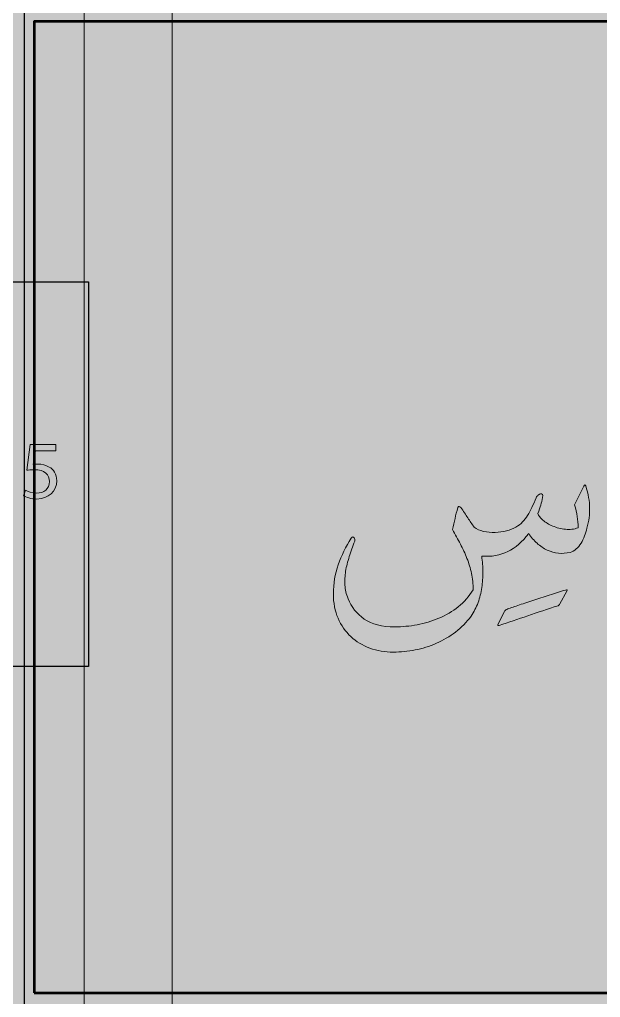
# Model space of a CAD drawing. Header units: inches. Extents: x -1481 to -429, y -1676 to -696.
# Drawn here: x -912.55 to -893.09, y -1240.95 to -1208.21 of the extents above; entities that cross this region are included whole.
import ezdxf

# ---------------------------------------------------------------- set-up
doc = ezdxf.new("R2010")
doc.units = ezdxf.units.IN
doc.header["$MEASUREMENT"] = 0
doc.layers.add('Layer 1', color=7, linetype='Continuous')
picture_1 = doc.add_image_def('image3.png', size_in_pixel=(53, 195))

# ---------------------------------------------------------------- blocks, each defined once
blk = doc.blocks.new('block 75')
at = {"layer": 'Layer 1', "true_color": 0x009344}
h = blk.add_hatch(color=114, dxfattribs=at)
h.dxf.hatch_style = 2
h.paths.add_polyline_path([(-693.785, -1296.171), (-933.785, -1296.171), (-933.785, -1006.171), (-693.785, -1006.171)])
blk = doc.blocks.new('block 141')
at = {"layer": 'Layer 1', "lineweight": 0}
blk.add_lwpolyline([(-910.384, -1110.533), (-756.319, -1110.533), (-756.319, -1273.233), (-910.384, -1273.233), (-910.384, -1110.533)], dxfattribs=at)
at = {"layer": 'Layer 1', "color": 40, "lineweight": 30, "true_color": 0xf9a01b}
blk.add_open_spline([(-895.945, -1087.043), (-895.945, -1087.043), (-873.329, -1087.043), (-873.329, -1087.043), (-873.329, -1087.043), (-873.329, -1290.172), (-873.329, -1290.172), (-873.329, -1290.172), (-912.392, -1290.172), (-912.392, -1290.172), (-912.392, -1290.172), (-912.392, -1102.669), (-912.392, -1102.669), (-912.392, -1094.039), (-905.028, -1087.043), (-895.945, -1087.043)], degree=3, knots=[0, 0, 0, 0, 1, 1, 1, 2, 2, 2, 3, 3, 3, 4, 4, 4, 5, 5, 5, 5], dxfattribs=at)
blk = doc.blocks.new('block 140')
at = {"layer": 'Layer 1', "true_color": 0x49c6ea}
h = blk.add_hatch(color=133, dxfattribs=at)
h.dxf.hatch_style = 2
h.paths.add_polyline_path([(-919.173, -1282.809), (-748.857, -1282.809), (-748.857, -1065.618), (-919.173, -1065.618)])
h = blk.add_hatch(color=133, dxfattribs=at)
h.dxf.hatch_style = 2
h.paths.add_polyline_path([(-907.435, -1277.731), (-761.338, -1277.731), (-761.338, -1076.165), (-907.435, -1076.165)])
at = {"layer": 'Layer 1', "true_color": 0xffed96}
h = blk.add_hatch(color=41, dxfattribs=at)
h.dxf.hatch_style = 2
h.paths.add_polyline_path([(-912.062, -1240.799), (-756.36, -1240.799), (-756.36, -1208.274), (-912.062, -1208.274)])
at = {"layer": 'Layer 1', "lineweight": 0}
for points in [[(-907.435, -1277.731), (-761.338, -1277.731), (-761.338, -1076.165), (-907.435, -1076.165), (-907.435, -1277.731)], [(-912.062, -1240.799), (-756.36, -1240.799), (-756.36, -1208.274), (-912.062, -1208.274), (-912.062, -1240.799)]]:
    blk.add_lwpolyline(points, dxfattribs=at)
at = {"layer": 'Layer 1', "color": 44, "lineweight": 53, "true_color": 0xaf7e09}
blk.add_lwpolyline([(-912.062, -1240.799), (-756.36, -1240.799), (-756.36, -1208.274), (-912.062, -1208.274), (-912.062, -1240.799)], dxfattribs=at)
at = {"layer": 'Layer 1'}
blk.add_blockref('block 141', (0, 0), dxfattribs=at)
blk = doc.blocks.new('block 199')
at = {"layer": 'Layer 1', "true_color": 0x231f20}
h = blk.add_hatch(color=250, dxfattribs=at)
h.dxf.hatch_style = 2
edge = h.paths.add_edge_path()
edge.add_spline(control_points=[(-894.508, -1227.837), (-894.851, -1227.947), (-895.188, -1228.06), (-895.521, -1228.174), (-895.853, -1228.288), (-896.171, -1228.395), (-896.476, -1228.495), (-896.532, -1228.513), (-896.546, -1228.495), (-896.518, -1228.442), (-896.518, -1228.442), (-896.303, -1228.035), (-896.303, -1228.035), (-896.292, -1228.014), (-896.283, -1227.997), (-896.274, -1227.987), (-896.265, -1227.976), (-896.25, -1227.967), (-896.229, -1227.96), (-896.135, -1227.924), (-896.011, -1227.881), (-895.857, -1227.829), (-895.703, -1227.777), (-895.536, -1227.722), (-895.355, -1227.663), (-895.175, -1227.604), (-894.991, -1227.544), (-894.802, -1227.483), (-894.613, -1227.423), (-894.433, -1227.366), (-894.261, -1227.312), (-894.233, -1227.301), (-894.216, -1227.299), (-894.209, -1227.304), (-894.202, -1227.309), (-894.205, -1227.326), (-894.219, -1227.355), (-894.219, -1227.355), (-894.445, -1227.773), (-894.445, -1227.773), (-894.455, -1227.787), (-894.465, -1227.8), (-894.474, -1227.813), (-894.482, -1227.825), (-894.494, -1227.833), (-894.508, -1227.837)], knot_values=[0, 0, 0, 0, 1, 1, 1, 2, 2, 2, 3, 3, 3, 4, 4, 4, 5, 5, 5, 6, 6, 6, 7, 7, 7, 8, 8, 8, 9, 9, 9, 10, 10, 10, 11, 11, 11, 12, 12, 12, 13, 13, 13, 14, 14, 14, 15, 15, 15, 15], degree=3, periodic=1)
at = {"layer": 'Layer 1', "lineweight": 0}
blk.add_open_spline([(-894.508, -1227.837), (-894.851, -1227.947), (-895.188, -1228.06), (-895.521, -1228.174), (-895.853, -1228.288), (-896.171, -1228.395), (-896.476, -1228.495), (-896.532, -1228.513), (-896.546, -1228.495), (-896.518, -1228.442), (-896.518, -1228.442), (-896.303, -1228.035), (-896.303, -1228.035), (-896.292, -1228.014), (-896.283, -1227.997), (-896.274, -1227.987), (-896.265, -1227.976), (-896.25, -1227.967), (-896.229, -1227.96), (-896.135, -1227.924), (-896.011, -1227.881), (-895.857, -1227.829), (-895.703, -1227.777), (-895.536, -1227.722), (-895.355, -1227.663), (-895.175, -1227.604), (-894.991, -1227.544), (-894.802, -1227.483), (-894.613, -1227.423), (-894.433, -1227.366), (-894.261, -1227.312), (-894.233, -1227.301), (-894.216, -1227.299), (-894.209, -1227.304), (-894.202, -1227.309), (-894.205, -1227.326), (-894.219, -1227.355), (-894.219, -1227.355), (-894.445, -1227.773), (-894.445, -1227.773), (-894.455, -1227.787), (-894.465, -1227.8), (-894.474, -1227.813), (-894.482, -1227.825), (-894.494, -1227.833), (-894.508, -1227.837)], degree=3, knots=[0, 0, 0, 0, 1, 1, 1, 2, 2, 2, 3, 3, 3, 4, 4, 4, 5, 5, 5, 6, 6, 6, 7, 7, 7, 8, 8, 8, 9, 9, 9, 10, 10, 10, 11, 11, 11, 12, 12, 12, 13, 13, 13, 14, 14, 14, 15, 15, 15, 15], dxfattribs=at)
blk = doc.blocks.new('block 211')
at = {"layer": 'Layer 1', "lineweight": 0}
blk.add_lwpolyline([(-913.727, -1229.871), (-910.245, -1229.871), (-910.245, -1216.995), (-913.727, -1216.995), (-913.727, -1229.871)], dxfattribs=at)
at = {"layer": 'Layer 1'}
image = blk.add_image(picture_1, insert=(-913.727, -1229.871), size_in_units=(3.483, 12.876), dxfattribs=at)
blk = doc.blocks.new('block 212')
at = {"layer": 'Layer 1', "true_color": 0x231f20}
h = blk.add_hatch(color=250, dxfattribs=at)
h.dxf.hatch_style = 2
edge = h.paths.add_edge_path()
edge.add_spline(control_points=[(-911.338, -1222.647), (-911.338, -1222.647), (-912.021, -1222.647), (-912.021, -1222.647), (-912.021, -1222.647), (-912.09, -1223.107), (-912.09, -1223.107), (-912.049, -1223.102), (-912.01, -1223.096), (-911.944, -1223.096), (-911.806, -1223.096), (-911.669, -1223.126), (-911.558, -1223.193), (-911.418, -1223.272), (-911.302, -1223.427), (-911.302, -1223.653), (-911.302, -1224.003), (-911.58, -1224.265), (-911.969, -1224.265), (-912.165, -1224.265), (-912.33, -1224.21), (-912.415, -1224.154), (-912.415, -1224.154), (-912.355, -1223.97), (-912.355, -1223.97), (-912.28, -1224.014), (-912.134, -1224.069), (-911.972, -1224.069), (-911.743, -1224.069), (-911.547, -1223.92), (-911.547, -1223.68), (-911.55, -1223.449), (-911.704, -1223.283), (-912.063, -1223.283), (-912.165, -1223.283), (-912.245, -1223.294), (-912.311, -1223.303), (-912.311, -1223.303), (-912.195, -1222.443), (-912.195, -1222.443), (-912.195, -1222.443), (-911.338, -1222.443), (-911.338, -1222.443), (-911.338, -1222.443), (-911.338, -1222.647), (-911.338, -1222.647)], knot_values=[0, 0, 0, 0, 1, 1, 1, 2, 2, 2, 3, 3, 3, 4, 4, 4, 5, 5, 5, 6, 6, 6, 7, 7, 7, 8, 8, 8, 9, 9, 9, 10, 10, 10, 11, 11, 11, 12, 12, 12, 13, 13, 13, 14, 14, 14, 15, 15, 15, 15], degree=3, periodic=1)
at = {"layer": 'Layer 1', "lineweight": 0}
blk.add_open_spline([(-911.338, -1222.647), (-911.338, -1222.647), (-912.021, -1222.647), (-912.021, -1222.647), (-912.021, -1222.647), (-912.09, -1223.107), (-912.09, -1223.107), (-912.049, -1223.102), (-912.01, -1223.096), (-911.944, -1223.096), (-911.806, -1223.096), (-911.669, -1223.126), (-911.558, -1223.193), (-911.418, -1223.272), (-911.302, -1223.427), (-911.302, -1223.653), (-911.302, -1224.003), (-911.58, -1224.265), (-911.969, -1224.265), (-912.165, -1224.265), (-912.33, -1224.21), (-912.415, -1224.154), (-912.415, -1224.154), (-912.355, -1223.97), (-912.355, -1223.97), (-912.28, -1224.014), (-912.134, -1224.069), (-911.972, -1224.069), (-911.743, -1224.069), (-911.547, -1223.92), (-911.547, -1223.68), (-911.55, -1223.449), (-911.704, -1223.283), (-912.063, -1223.283), (-912.165, -1223.283), (-912.245, -1223.294), (-912.311, -1223.303), (-912.311, -1223.303), (-912.195, -1222.443), (-912.195, -1222.443), (-912.195, -1222.443), (-911.338, -1222.443), (-911.338, -1222.443), (-911.338, -1222.443), (-911.338, -1222.647), (-911.338, -1222.647)], degree=3, knots=[0, 0, 0, 0, 1, 1, 1, 2, 2, 2, 3, 3, 3, 4, 4, 4, 5, 5, 5, 6, 6, 6, 7, 7, 7, 8, 8, 8, 9, 9, 9, 10, 10, 10, 11, 11, 11, 12, 12, 12, 13, 13, 13, 14, 14, 14, 15, 15, 15, 15], dxfattribs=at)
blk = doc.blocks.new('block 139')
at = {"layer": 'Layer 1', "true_color": 0x231f20}
h = blk.add_hatch(color=250, dxfattribs=at)
h.dxf.hatch_style = 2
edge = h.paths.add_edge_path()
edge.add_spline(control_points=[(-897.318, -1225.21), (-897.234, -1225.274), (-897.129, -1225.32), (-897.003, -1225.347), (-896.877, -1225.373), (-896.748, -1225.385), (-896.617, -1225.381), (-896.486, -1225.378), (-896.358, -1225.361), (-896.234, -1225.331), (-896.11, -1225.3), (-896.006, -1225.258), (-895.922, -1225.205), (-895.754, -1225.105), (-895.622, -1224.975), (-895.528, -1224.814), (-895.434, -1224.653), (-895.337, -1224.455), (-895.239, -1224.22), (-895.225, -1224.184), (-895.204, -1224.155), (-895.176, -1224.131), (-895.148, -1224.108), (-895.121, -1224.095), (-895.095, -1224.091), (-895.069, -1224.088), (-895.048, -1224.095), (-895.032, -1224.113), (-895.016, -1224.131), (-895.014, -1224.163), (-895.024, -1224.209), (-895.045, -1224.302), (-895.067, -1224.388), (-895.09, -1224.466), (-895.113, -1224.545), (-895.143, -1224.639), (-895.182, -1224.75), (-895.168, -1224.818), (-895.114, -1224.891), (-895.022, -1224.969), (-894.929, -1225.048), (-894.817, -1225.115), (-894.686, -1225.17), (-894.554, -1225.225), (-894.414, -1225.262), (-894.263, -1225.28), (-894.113, -1225.298), (-893.971, -1225.28), (-893.838, -1225.226), (-893.838, -1225.091), (-893.847, -1224.965), (-893.864, -1224.849), (-893.882, -1224.733), (-893.911, -1224.603), (-893.953, -1224.461), (-893.953, -1224.461), (-893.644, -1223.829), (-893.644, -1223.829), (-893.619, -1223.783), (-893.598, -1223.779), (-893.581, -1223.818), (-893.497, -1224.1), (-893.453, -1224.348), (-893.45, -1224.562), (-893.446, -1224.777), (-893.476, -1225.003), (-893.539, -1225.242), (-893.56, -1225.328), (-893.587, -1225.415), (-893.62, -1225.502), (-893.653, -1225.589), (-893.693, -1225.671), (-893.738, -1225.746), (-893.784, -1225.82), (-893.837, -1225.885), (-893.898, -1225.938), (-893.96, -1225.992), (-894.029, -1226.029), (-894.106, -1226.051), (-894.235, -1226.083), (-894.365, -1226.092), (-894.494, -1226.077), (-894.624, -1226.063), (-894.749, -1226.028), (-894.869, -1225.973), (-894.99, -1225.918), (-895.104, -1225.843), (-895.21, -1225.748), (-895.317, -1225.654), (-895.411, -1225.544), (-895.491, -1225.419), (-895.705, -1225.701), (-895.939, -1225.903), (-896.195, -1226.027), (-896.45, -1226.15), (-896.74, -1226.201), (-897.066, -1226.179), (-897.041, -1226.354), (-897.028, -1226.53), (-897.026, -1226.706), (-897.025, -1226.883), (-897.037, -1227.058), (-897.063, -1227.231), (-897.089, -1227.404), (-897.131, -1227.572), (-897.189, -1227.734), (-897.247, -1227.897), (-897.325, -1228.047), (-897.423, -1228.187), (-897.57, -1228.39), (-897.743, -1228.568), (-897.942, -1228.719), (-898.142, -1228.871), (-898.355, -1228.997), (-898.583, -1229.097), (-898.814, -1229.197), (-899.052, -1229.271), (-899.296, -1229.319), (-899.541, -1229.367), (-899.785, -1229.391), (-900.026, -1229.391), (-900.306, -1229.391), (-900.568, -1229.347), (-900.813, -1229.257), (-901.058, -1229.168), (-901.271, -1229.04), (-901.451, -1228.872), (-901.631, -1228.704), (-901.774, -1228.5), (-901.879, -1228.259), (-901.984, -1228.018), (-902.036, -1227.744), (-902.036, -1227.437), (-902.036, -1227.102), (-901.981, -1226.778), (-901.871, -1226.466), (-901.761, -1226.153), (-901.616, -1225.858), (-901.438, -1225.58), (-901.417, -1225.547), (-901.398, -1225.532), (-901.383, -1225.534), (-901.367, -1225.536), (-901.354, -1225.546), (-901.343, -1225.563), (-901.333, -1225.581), (-901.326, -1225.602), (-901.322, -1225.625), (-901.319, -1225.648), (-901.319, -1225.663), (-901.322, -1225.671), (-901.389, -1225.853), (-901.449, -1226.027), (-901.503, -1226.195), (-901.558, -1226.363), (-901.598, -1226.525), (-901.624, -1226.682), (-901.65, -1226.839), (-901.659, -1226.994), (-901.65, -1227.145), (-901.642, -1227.297), (-901.606, -1227.45), (-901.543, -1227.603), (-901.431, -1227.882), (-901.25, -1228.108), (-901, -1228.283), (-900.749, -1228.458), (-900.407, -1228.545), (-899.973, -1228.545), (-899.729, -1228.545), (-899.48, -1228.522), (-899.228, -1228.476), (-898.976, -1228.429), (-898.733, -1228.356), (-898.499, -1228.256), (-898.264, -1228.156), (-898.048, -1228.028), (-897.85, -1227.871), (-897.653, -1227.714), (-897.487, -1227.525), (-897.354, -1227.303), (-897.354, -1227.111), (-897.373, -1226.928), (-897.41, -1226.755), (-897.446, -1226.581), (-897.496, -1226.415), (-897.559, -1226.254), (-897.622, -1226.09), (-897.696, -1225.929), (-897.78, -1225.772), (-897.864, -1225.615), (-897.953, -1225.455), (-898.047, -1225.29), (-898.009, -1225.162), (-897.979, -1225.038), (-897.958, -1224.918), (-897.937, -1224.799), (-897.906, -1224.677), (-897.864, -1224.552), (-897.853, -1224.523), (-897.839, -1224.51), (-897.822, -1224.512), (-897.804, -1224.513), (-897.785, -1224.527), (-897.764, -1224.552), (-897.68, -1224.673), (-897.603, -1224.787), (-897.533, -1224.894), (-897.463, -1225.001), (-897.391, -1225.107), (-897.318, -1225.21)], knot_values=[0, 0, 0, 0, 1, 1, 1, 2, 2, 2, 3, 3, 3, 4, 4, 4, 5, 5, 5, 6, 6, 6, 7, 7, 7, 8, 8, 8, 9, 9, 9, 10, 10, 10, 11, 11, 11, 12, 12, 12, 13, 13, 13, 14, 14, 14, 15, 15, 15, 16, 16, 16, 17, 17, 17, 18, 18, 18, 19, 19, 19, 20, 20, 20, 21, 21, 21, 22, 22, 22, 23, 23, 23, 24, 24, 24, 25, 25, 25, 26, 26, 26, 27, 27, 27, 28, 28, 28, 29, 29, 29, 30, 30, 30, 31, 31, 31, 32, 32, 32, 33, 33, 33, 34, 34, 34, 35, 35, 35, 36, 36, 36, 37, 37, 37, 38, 38, 38, 39, 39, 39, 40, 40, 40, 41, 41, 41, 42, 42, 42, 43, 43, 43, 44, 44, 44, 45, 45, 45, 46, 46, 46, 47, 47, 47, 48, 48, 48, 49, 49, 49, 50, 50, 50, 51, 51, 51, 52, 52, 52, 53, 53, 53, 54, 54, 54, 55, 55, 55, 56, 56, 56, 57, 57, 57, 58, 58, 58, 59, 59, 59, 60, 60, 60, 61, 61, 61, 62, 62, 62, 63, 63, 63, 64, 64, 64, 65, 65, 65, 66, 66, 66, 67, 67, 67, 68, 68, 68, 69, 69, 69, 70, 70, 70, 70], degree=3, periodic=1)
edge = h.paths.add_edge_path()
edge.add_spline(control_points=[(-890.443, -1225.708), (-890.338, -1225.708), (-890.259, -1225.753), (-890.207, -1225.842), (-890.154, -1225.931), (-890.127, -1226.028), (-890.125, -1226.134), (-890.123, -1226.239), (-890.149, -1226.335), (-890.201, -1226.423), (-890.254, -1226.51), (-890.334, -1226.554), (-890.443, -1226.554), (-890.453, -1226.554), (-890.465, -1226.554), (-890.477, -1226.554), (-890.489, -1226.554), (-890.502, -1226.554), (-890.516, -1226.554), (-890.831, -1226.554), (-891.089, -1226.495), (-891.29, -1226.377), (-891.492, -1226.259), (-891.652, -1226.102), (-891.771, -1225.906), (-891.911, -1225.671), (-892.002, -1225.416), (-892.046, -1225.143), (-892.09, -1224.87), (-892.126, -1224.598), (-892.154, -1224.327), (-892.185, -1224.016), (-892.218, -1223.706), (-892.253, -1223.395), (-892.288, -1223.085), (-892.323, -1222.774), (-892.358, -1222.464), (-892.393, -1222.143), (-892.434, -1221.819), (-892.482, -1221.492), (-892.529, -1221.166), (-892.605, -1220.813), (-892.71, -1220.435), (-892.717, -1220.406), (-892.722, -1220.385), (-892.726, -1220.371), (-892.729, -1220.356), (-892.728, -1220.339), (-892.721, -1220.317), (-892.721, -1220.317), (-892.448, -1219.616), (-892.448, -1219.616), (-892.437, -1219.591), (-892.422, -1219.578), (-892.403, -1219.578), (-892.384, -1219.578), (-892.371, -1219.591), (-892.364, -1219.616), (-892.318, -1219.819), (-892.276, -1220.024), (-892.238, -1220.229), (-892.199, -1220.434), (-892.162, -1220.656), (-892.127, -1220.895), (-892.093, -1221.131), (-892.058, -1221.39), (-892.025, -1221.674), (-891.992, -1221.958), (-891.956, -1222.28), (-891.918, -1222.641), (-891.89, -1222.89), (-891.863, -1223.137), (-891.839, -1223.379), (-891.814, -1223.622), (-891.79, -1223.865), (-891.765, -1224.107), (-891.741, -1224.3), (-891.715, -1224.498), (-891.687, -1224.702), (-891.659, -1224.905), (-891.599, -1225.092), (-891.508, -1225.264), (-891.428, -1225.41), (-891.311, -1225.521), (-891.159, -1225.596), (-891.007, -1225.671), (-890.793, -1225.708), (-890.516, -1225.708), (-890.502, -1225.708), (-890.489, -1225.708), (-890.477, -1225.708), (-890.465, -1225.708), (-890.453, -1225.708), (-890.443, -1225.708)], knot_values=[0, 0, 0, 0, 1, 1, 1, 2, 2, 2, 3, 3, 3, 4, 4, 4, 5, 5, 5, 6, 6, 6, 7, 7, 7, 8, 8, 8, 9, 9, 9, 10, 10, 10, 11, 11, 11, 12, 12, 12, 13, 13, 13, 14, 14, 14, 15, 15, 15, 16, 16, 16, 17, 17, 17, 18, 18, 18, 19, 19, 19, 20, 20, 20, 21, 21, 21, 22, 22, 22, 23, 23, 23, 24, 24, 24, 25, 25, 25, 26, 26, 26, 27, 27, 27, 28, 28, 28, 29, 29, 29, 30, 30, 30, 31, 31, 31, 31], degree=3, periodic=1)
at = {"layer": 'Layer 1', "lineweight": 0}
blk.add_open_spline([(-897.318, -1225.21), (-897.234, -1225.274), (-897.129, -1225.32), (-897.003, -1225.347), (-896.877, -1225.373), (-896.748, -1225.385), (-896.617, -1225.381), (-896.486, -1225.378), (-896.358, -1225.361), (-896.234, -1225.331), (-896.11, -1225.3), (-896.006, -1225.258), (-895.922, -1225.205), (-895.754, -1225.105), (-895.622, -1224.975), (-895.528, -1224.814), (-895.434, -1224.653), (-895.337, -1224.455), (-895.239, -1224.22), (-895.225, -1224.184), (-895.204, -1224.155), (-895.176, -1224.131), (-895.148, -1224.108), (-895.121, -1224.095), (-895.095, -1224.091), (-895.069, -1224.088), (-895.048, -1224.095), (-895.032, -1224.113), (-895.016, -1224.131), (-895.014, -1224.163), (-895.024, -1224.209), (-895.045, -1224.302), (-895.067, -1224.388), (-895.09, -1224.466), (-895.113, -1224.545), (-895.143, -1224.639), (-895.182, -1224.75), (-895.168, -1224.818), (-895.114, -1224.891), (-895.022, -1224.969), (-894.929, -1225.048), (-894.817, -1225.115), (-894.686, -1225.17), (-894.554, -1225.225), (-894.414, -1225.262), (-894.263, -1225.28), (-894.113, -1225.298), (-893.971, -1225.28), (-893.838, -1225.226), (-893.838, -1225.091), (-893.847, -1224.965), (-893.864, -1224.849), (-893.882, -1224.733), (-893.911, -1224.603), (-893.953, -1224.461), (-893.953, -1224.461), (-893.644, -1223.829), (-893.644, -1223.829), (-893.619, -1223.783), (-893.598, -1223.779), (-893.581, -1223.818), (-893.497, -1224.1), (-893.453, -1224.348), (-893.45, -1224.562), (-893.446, -1224.777), (-893.476, -1225.003), (-893.539, -1225.242), (-893.56, -1225.328), (-893.587, -1225.415), (-893.62, -1225.502), (-893.653, -1225.589), (-893.693, -1225.671), (-893.738, -1225.746), (-893.784, -1225.82), (-893.837, -1225.885), (-893.898, -1225.938), (-893.96, -1225.992), (-894.029, -1226.029), (-894.106, -1226.051), (-894.235, -1226.083), (-894.365, -1226.092), (-894.494, -1226.077), (-894.624, -1226.063), (-894.749, -1226.028), (-894.869, -1225.973), (-894.99, -1225.918), (-895.104, -1225.843), (-895.21, -1225.748), (-895.317, -1225.654), (-895.411, -1225.544), (-895.491, -1225.419), (-895.705, -1225.701), (-895.939, -1225.903), (-896.195, -1226.027), (-896.45, -1226.15), (-896.74, -1226.201), (-897.066, -1226.179), (-897.041, -1226.354), (-897.028, -1226.53), (-897.026, -1226.706), (-897.025, -1226.883), (-897.037, -1227.058), (-897.063, -1227.231), (-897.089, -1227.404), (-897.131, -1227.572), (-897.189, -1227.734), (-897.247, -1227.897), (-897.325, -1228.047), (-897.423, -1228.187), (-897.57, -1228.39), (-897.743, -1228.568), (-897.942, -1228.719), (-898.142, -1228.871), (-898.355, -1228.997), (-898.583, -1229.097), (-898.814, -1229.197), (-899.052, -1229.271), (-899.296, -1229.319), (-899.541, -1229.367), (-899.785, -1229.391), (-900.026, -1229.391), (-900.306, -1229.391), (-900.568, -1229.347), (-900.813, -1229.257), (-901.058, -1229.168), (-901.271, -1229.04), (-901.451, -1228.872), (-901.631, -1228.704), (-901.774, -1228.5), (-901.879, -1228.259), (-901.984, -1228.018), (-902.036, -1227.744), (-902.036, -1227.437), (-902.036, -1227.102), (-901.981, -1226.778), (-901.871, -1226.466), (-901.761, -1226.153), (-901.616, -1225.858), (-901.438, -1225.58), (-901.417, -1225.547), (-901.398, -1225.532), (-901.383, -1225.534), (-901.367, -1225.536), (-901.354, -1225.546), (-901.343, -1225.563), (-901.333, -1225.581), (-901.326, -1225.602), (-901.322, -1225.625), (-901.319, -1225.648), (-901.319, -1225.663), (-901.322, -1225.671), (-901.389, -1225.853), (-901.449, -1226.027), (-901.503, -1226.195), (-901.558, -1226.363), (-901.598, -1226.525), (-901.624, -1226.682), (-901.65, -1226.839), (-901.659, -1226.994), (-901.65, -1227.145), (-901.642, -1227.297), (-901.606, -1227.45), (-901.543, -1227.603), (-901.431, -1227.882), (-901.25, -1228.108), (-901, -1228.283), (-900.749, -1228.458), (-900.407, -1228.545), (-899.973, -1228.545), (-899.729, -1228.545), (-899.48, -1228.522), (-899.228, -1228.476), (-898.976, -1228.429), (-898.733, -1228.356), (-898.499, -1228.256), (-898.264, -1228.156), (-898.048, -1228.028), (-897.85, -1227.871), (-897.653, -1227.714), (-897.487, -1227.525), (-897.354, -1227.303), (-897.354, -1227.111), (-897.373, -1226.928), (-897.41, -1226.755), (-897.446, -1226.581), (-897.496, -1226.415), (-897.559, -1226.254), (-897.622, -1226.09), (-897.696, -1225.929), (-897.78, -1225.772), (-897.864, -1225.615), (-897.953, -1225.455), (-898.047, -1225.29), (-898.009, -1225.162), (-897.979, -1225.038), (-897.958, -1224.918), (-897.937, -1224.799), (-897.906, -1224.677), (-897.864, -1224.552), (-897.853, -1224.523), (-897.839, -1224.51), (-897.822, -1224.512), (-897.804, -1224.513), (-897.785, -1224.527), (-897.764, -1224.552), (-897.68, -1224.673), (-897.603, -1224.787), (-897.533, -1224.894), (-897.463, -1225.001), (-897.391, -1225.107), (-897.318, -1225.21)], degree=3, knots=[0, 0, 0, 0, 1, 1, 1, 2, 2, 2, 3, 3, 3, 4, 4, 4, 5, 5, 5, 6, 6, 6, 7, 7, 7, 8, 8, 8, 9, 9, 9, 10, 10, 10, 11, 11, 11, 12, 12, 12, 13, 13, 13, 14, 14, 14, 15, 15, 15, 16, 16, 16, 17, 17, 17, 18, 18, 18, 19, 19, 19, 20, 20, 20, 21, 21, 21, 22, 22, 22, 23, 23, 23, 24, 24, 24, 25, 25, 25, 26, 26, 26, 27, 27, 27, 28, 28, 28, 29, 29, 29, 30, 30, 30, 31, 31, 31, 32, 32, 32, 33, 33, 33, 34, 34, 34, 35, 35, 35, 36, 36, 36, 37, 37, 37, 38, 38, 38, 39, 39, 39, 40, 40, 40, 41, 41, 41, 42, 42, 42, 43, 43, 43, 44, 44, 44, 45, 45, 45, 46, 46, 46, 47, 47, 47, 48, 48, 48, 49, 49, 49, 50, 50, 50, 51, 51, 51, 52, 52, 52, 53, 53, 53, 54, 54, 54, 55, 55, 55, 56, 56, 56, 57, 57, 57, 58, 58, 58, 59, 59, 59, 60, 60, 60, 61, 61, 61, 62, 62, 62, 63, 63, 63, 64, 64, 64, 65, 65, 65, 66, 66, 66, 67, 67, 67, 68, 68, 68, 69, 69, 69, 70, 70, 70, 70], dxfattribs=at)
at = {"layer": 'Layer 1'}
for name in ['block 140', 'block 211', 'block 212', 'block 199']:
    blk.add_blockref(name, (0, 0), dxfattribs=at)

msp = doc.modelspace()

# ---------------------------------------------------------------- hatches: boundary and pattern name
at = {"layer": 'Layer 1', "true_color": 0x006738}
h = msp.add_hatch(color=116, dxfattribs=at)
h.dxf.hatch_style = 2
h.paths.add_polyline_path([(-749.015, -1281.171), (-919.015, -1281.171), (-919.015, -1062.796), (-749.015, -1062.796)])

# ---------------------------------------------------------------- block references
at = {"layer": 'Layer 1'}
for name in ['block 75', 'block 139']:
    msp.add_blockref(name, (0, 0), dxfattribs=at)

doc.saveas('drawing.dxf')
